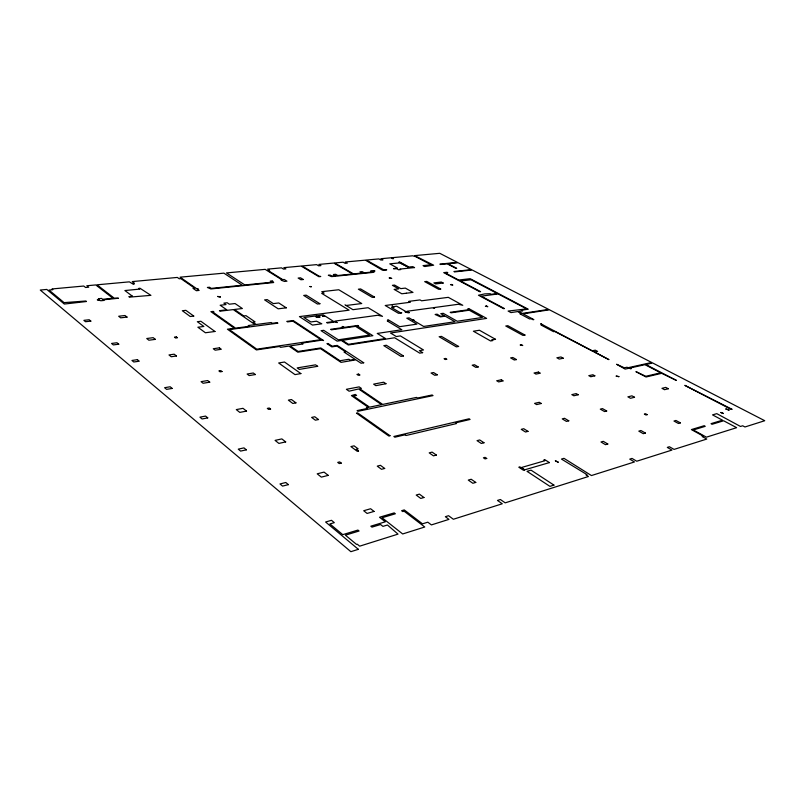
<?xml version="1.0" encoding="UTF-8"?>
<svg xmlns="http://www.w3.org/2000/svg" width="805" height="805" viewBox="0 0 805 805"><rect width="100%" height="100%" fill="white"/><g stroke="black" fill="none" stroke-linecap="round" stroke-linejoin="round"><path stroke-width="1.21" d="M412.492 319.877L414.203 320.219L413.297 320.35M399.954 312.521L401.765 312.843L398.465 313.296L385.233 305.498L410.278 302.257L408.739 301.372L420.029 299.923L421.568 300.798L448.294 297.337L462.774 305.296L458.337 304.27L433.875 307.611L434.66 308.053L433.372 308.235L432.577 307.782L407.028 311.263L409.393 312.642L408.497 312.773L405.841 312.28L405.056 311.817L406.072 311.686L396.704 306.212L393.544 306.635L391.934 306.011L394.058 307.258L391.562 307.591L400.749 312.984M346.13 305.498L361.727 303.535L338.764 289.75L321.769 291.672L324.123 293.111L321.718 293.382L349.088 310.177L299.45 316.607L312.481 325.079L321.809 323.801L316.526 321.195L310.831 321.96L303.948 317.492L314.755 316.083L316.848 317.432L320.159 316.989L317.11 316.808L315.771 315.952L323.379 314.956L324.717 315.812L322.443 316.103L325.482 316.295L333.783 321.557L326.679 322.523L327.454 323.026L335.071 321.98L337.245 322.584L334.91 321.104L377.787 315.258L382.506 316.355L368.116 307.711L352.942 309.684L345.003 304.803M311.203 286.751L309.945 286.5L311.203 286.751M358.346 549.322L350.869 551.687L40.25 290.042L46.801 289.438L64.33 304.059L86.467 301.513L85.833 301L64.088 302.63L48.994 290.062L52.899 289.699L51.993 288.955L83.74 286.037L85.582 287.496L88.681 287.204L86.849 285.755L95.775 284.93L112.911 298.252L102.638 299.299L101.521 298.414L98.381 298.736L99.488 299.611L97.284 299.842L100.927 300.748L104.076 300.426L103.271 299.802L118.496 298.242L114.149 298.122L97.003 284.819L129.343 281.851L133.077 284.125L134.254 284.014L132.986 283.078L134.163 282.978L132.272 281.579L177.321 277.433L179.253 278.782L180.904 278.631L194.679 288.21L193.019 288.371L196.37 290.706L199.127 290.414L197.124 289.025L198.221 288.915L196.45 288.562L180.068 277.182L223.901 273.157L242.275 285.232L211.252 288.381L209.572 287.234L207.398 287.455L210.84 288.955L273.67 282.535L271.949 281.448L272.935 281.348L272.251 280.915L270.269 281.116L271.989 282.203L244.871 284.96L226.467 272.915L265.177 269.363L282.092 279.929L281.116 280.019L281.8 280.452L284.507 281.428L286.942 281.187L284.185 279.466L282.726 279.607L268.156 270.52L269.605 270.379L267.602 269.132L281.509 267.854L283.511 269.091L285.886 268.87L283.873 267.642L301.14 266.053L318.911 276.699L320.762 276.507L319.142 276.185L302.066 265.972L316.627 264.634L318.659 265.821L320.903 265.61L318.881 264.422L333.743 263.054L352.681 273.992L337.768 275.511L335.675 274.284L333.411 274.505L335.504 275.743L331.881 276.105L330.141 275.079L328.319 275.26L331.67 276.618L373.973 272.301L372.212 271.305L374.979 271.023L370.652 270.993L372.413 271.989L364.252 272.815L362.139 271.617L359.976 271.838L362.079 273.036L353.566 273.901L334.618 262.973L343.111 262.199L345.144 263.356L347.307 263.154L345.265 261.997L365.42 260.146L382.566 270.259L386.752 269.836L383.542 269.695L366.255 260.065L378.853 258.908L380.906 260.035L382.949 259.844L380.896 258.717L391.009 257.791L392.719 258.717L393.524 258.647L391.814 257.721L412.693 255.799L415.913 256.785L431.047 264.795L423.058 265.6L424.829 266.536L433.654 265.197L414.625 255.618L439.772 253.313L457.351 262.36L439.862 264.131L440.566 264.493L447.208 263.829L455.902 268.347L456.656 268.276L447.962 263.748L458.055 262.722L471.438 269.615L453.94 271.516L454.664 271.889L472.163 269.987L548.648 309.392L522.183 313.417L518.48 311.465L522.636 310.841L521.459 310.227L528.251 309.211L470.18 278.691L458.649 280.029L445.235 272.915L447.751 272.643L447.027 272.261L443.736 272.623L479.79 291.732L480.565 291.631L460.51 281.015L471.086 279.778L497.329 293.523L491.302 294.318L490.134 293.704L484.811 293.885L478.462 295.234L503.648 308.677L504.433 308.557L481.189 296.17L498.114 293.936L526.671 308.899L508.116 311.062L510.984 312.592L517.706 311.575L521.409 313.537L519.859 313.779L529.62 318.961L531.179 318.72L533.061 319.716L533.836 319.595L523.009 313.859L549.473 309.814L651.698 362.481L627.991 367.734L627.015 367.221L624.358 367.815L616.6 364.273L625.143 369.093L629.339 368.167L630.546 368.801L631.311 368.64L630.094 367.996L645.016 364.675L660.674 372.806L645.811 376.287L635.92 371.638L646.043 376.992L661.66 373.319L676.411 380.423L645.751 364.514L652.664 362.975L764.75 420.713L744.967 426.972L742.683 425.775L740.499 426.459L716.782 413.649L712.526 414.887L722.518 420.19L711.016 423.651L712.143 424.255L723.645 420.784L736.645 427.676L706.438 437.165L693.286 429.961L705.25 426.338L704.123 425.734L691.364 429.578L703.339 436.149L702.151 436.521L706.78 439.057L674.077 449.401L669.408 446.745L667.285 447.409L671.954 450.076L636.735 461.225L632.016 458.417L629.731 459.132L634.451 461.949L591.444 475.554L563.963 458.337L561.457 459.071L587.066 474.688L586.06 475L588.445 476.51L505.198 502.853L500.388 499.513L497.47 500.428L502.27 503.779L453.356 519.255L448.556 515.703L445.356 516.699L448.959 519.376L431.4 524.91L427.797 522.183L422.494 523.834L404.271 509.917L401.604 510.702L402.762 511.588L404.1 511.195L424.758 527.003L402.681 533.967L382.063 517.746L395.376 513.781L394.219 512.896L379.527 517.243L385.323 521.811L370.803 526.188L371.97 527.124L380.584 524.528L382.928 526.379L387.447 525.001L398.012 534.117L359.664 546.172L357.289 544.19L356.545 544.422L345.405 535.164L359.09 531.018L357.933 530.072L342.759 534.651L329.889 523.934L334.306 522.646L331.489 520.312L325.602 522.012L358.346 549.322M553.931 485.103L549.926 486.361L527.013 471.328L531.028 470.15L553.931 485.103M558.197 462.151L555.39 460.842L558.197 462.151M723.393 413.518L720.827 412.462L723.393 413.518M524.447 469.899L523.371 470.211L518.792 467.202L519.869 466.89L524.447 469.899M549.413 462.593L524.709 469.818L521.278 467.564L544.955 460.712L543.818 459.977L544.844 459.685L549.413 462.593M729.048 410.057L725.869 408.99L729.048 410.057M731.906 409.222L731.192 409.433L684.844 385.364L731.906 409.222M374.033 511.427L367.1 513.439L363.699 510.732L370.622 508.74L374.033 511.427M423.953 497.51L420.763 498.436L416.195 495.045L419.385 494.129L423.953 497.51M475.775 482.426L472.847 483.282L468.269 480.092L471.197 479.257L475.775 482.426M607.795 444.008L605.491 444.682L600.973 441.985L603.277 441.331L607.795 444.008M645.409 433.07L643.276 433.684L638.788 431.128L640.931 430.514L645.409 433.07M680.386 422.887L678.394 423.47L673.956 421.035L675.948 420.462L680.386 422.887M486.713 458.458L485.053 458.91L483.403 457.804L485.063 457.351L486.713 458.458M647.17 414.656L645.942 414.988L644.322 414.082L645.55 413.75L647.17 414.656M384.679 468.47L381.5 469.295L377.253 466.135L380.423 465.32L384.679 468.47M436.38 455.087L433.452 455.841L429.186 452.863L432.104 452.118L436.38 455.087M483.996 442.76L481.299 443.454L477.023 440.647L479.72 439.953L483.996 442.76M528 431.369L525.504 432.013L521.238 429.347L523.733 428.713L528 431.369M568.783 420.814L566.468 421.418L562.222 418.882L564.536 418.288L568.783 420.814M606.698 411.003L604.535 411.556L600.309 409.141L602.472 408.598L606.698 411.003M328.219 475.383L321.346 477.124L317.2 473.823L324.063 472.112L328.219 475.383M288.381 484.63L282.555 486.099L279.979 483.956L285.805 482.497L288.381 484.63M634.531 397.268L630.496 398.284L627.9 396.855L631.935 395.849L634.531 397.268M668.311 388.745L664.538 389.69L661.972 388.332L665.745 387.386L668.311 388.745M341.24 463.096L339.247 463.579L337.708 462.402L339.69 461.909L341.24 463.096M358.517 450.981L357.239 451.283L350.91 446.584L354.069 445.839L358.124 448.828L356.223 449.281L358.517 450.981M405.156 434.77L394.863 437.196L393.846 436.481L469.084 418.791L470.1 419.445L455.519 422.887L456.536 423.551L406.173 435.475L405.156 434.77M541.292 403.496L536.643 404.593L534.601 403.386L539.259 402.289L541.292 403.496M578.201 394.762L573.854 395.788L571.832 394.631L576.179 393.605L578.201 394.762M389.992 435.716L388.805 435.998L356.454 413.126L357.631 412.885L389.992 435.716M618.894 376.639L616.238 376.116L618.894 376.639M594.835 375.834L590.759 376.74L588.807 375.663L592.883 374.768L594.835 375.834M246.35 449.844L240.604 451.102L238.25 449.14L243.985 447.882L246.35 449.844M285.684 441.915L278.882 443.414L275.069 440.385L281.861 438.906L285.684 441.915M608.801 359.573L554.705 331.459L553.538 331.66L541.04 325.019L542.59 324.767L540.678 323.751L592.218 350.789L595.277 350.175L597.592 351.403L594.523 352.006L608.801 359.573M368.418 407.39L366.315 407.833L367.261 408.487L357.098 410.61L358.044 411.275L433.05 395.597L432.094 394.983L417.533 398.022L416.577 397.398L382.717 404.422L359.724 388.755L361.415 388.423L359.151 386.883L346.371 389.308L349.088 391.19L358.597 388.966L381.59 404.663L369.575 407.159L353.476 396.01L356.635 395.386L355.257 394.43L351.403 395.597L368.418 407.39M501.374 379.789L496.705 380.755L498.617 381.902L503.276 380.926L501.374 379.789M538.434 372.091L534.067 372.997L535.969 374.094L540.336 373.178L538.434 372.091M318.508 419.536L315.369 420.19L311.616 417.413L314.755 416.759L318.508 419.536M563.289 358.245L559.203 359.06L556.879 357.782L560.964 356.977L563.289 358.245M270.591 409.041L268.639 409.423L267.3 408.397L269.252 408.014L270.591 409.041M207.75 417.886L202.085 418.972L199.912 417.161L205.577 416.084L207.75 417.886M385.967 383.723L375.875 385.655L373.601 384.136L383.683 382.214L385.967 383.723M246.521 411.103L239.799 412.391L236.278 409.604L242.989 408.326L246.521 411.103M437.246 374.828L434.74 375.301L431.078 373.017L433.583 372.544L437.246 374.828M478.2 366.939L475.866 367.392L472.203 365.198L474.537 364.756L478.2 366.939M516.468 359.573L514.284 359.996L510.622 357.903L512.805 357.49L516.468 359.573M295.948 402.862L292.829 403.466L288.351 400.135L291.47 399.542L295.948 402.862M358.607 374.114L356.957 374.406L358.285 375.291L359.936 374.999L358.607 374.114M445.517 358.456L444.088 358.708L445.427 359.523L446.856 359.261L445.517 358.456M521.409 344.781L520.161 345.003L522.747 345.526L521.409 344.781M495.518 339.308L491.654 339.972L492.741 340.585L490.587 340.958L473.4 331.227L479.428 330.251L495.518 339.308M300.879 373.59L294.992 374.607L278.651 362.975L284.507 362.029L300.879 373.59M363.719 362.783L361.053 363.246L355.891 359.855L341.038 362.361L320.531 348.656L297.84 352.188L288.945 346.08L280.603 347.327L279.405 346.492L256.423 349.934L227.433 329.205L234.386 328.299L210.91 311.666L213.194 311.394L213.899 311.897L212.762 312.028L235.533 328.138L249.349 326.327L248.232 325.542L255.105 324.636L233.289 309.603L220.137 311.163L219.433 310.66L226.728 309.794L220.168 305.246L225.994 304.582L223.891 303.123L227.191 302.75L229.304 304.199L235.06 303.545L242.365 308.526L234.396 309.472L243.804 315.952L246.018 315.681L255.074 321.889L252.851 322.181L256.221 324.496L271.245 322.523L272.372 323.288L277.131 322.664L277.886 323.167L229.345 329.587L256.805 349.189L320.883 339.65L292.899 321.185L287.576 321.889L286.811 321.386L293.201 320.541L323.56 340.545L321.688 340.173L301.774 343.151L302.982 343.966L290.062 345.909L298.142 351.453L320.803 347.941L339.992 360.751L348.937 359.261L350.215 360.107L355.035 359.292L344.047 352.067L345.647 351.815L336.933 346.1L331.861 346.885L326.951 343.654L328.027 343.483L332.113 346.18L337.164 345.395L363.719 362.783M403.446 355.951L400.94 356.384L383.834 345.657L386.34 345.254L403.446 355.951M422.635 352.65L419.727 353.154L394.631 337.758L348.283 344.993L341.31 340.475L337.124 341.119L321.084 330.684L323.701 330.312L338.342 339.811L369.535 335.101L355.558 326.357L331.419 329.809L330.664 329.315L343.715 327.464L342.135 326.458L344.731 327.323L357.722 325.472L358.517 325.965L357.531 326.106L372.876 335.685L342.356 340.324L348.505 344.299L385.484 338.543L377.253 333.441L401.836 329.738L387.286 320.974L388.694 320.772L387.507 320.048L388.443 319.917L399.713 326.679L416.879 324.143L406.797 318.196L409.081 317.874L423.661 326.448L455.006 321.728L445.215 316.174L440.436 316.868L435.143 314.463L437.105 314.181L440.506 316.274L444.41 315.711L440.788 313.658L443.223 313.316L457.24 321.245L482.376 317.462L469.214 310.217L451.072 312.803L450.216 312.32L468.289 309.754L469.124 309.351L467.916 308.687L468.741 308.577L486.623 318.398L390.506 333.008L396.291 336.54L400.387 335.906L423.49 349.964L419.385 350.658L422.635 352.65M458.609 346.462L456.324 346.854L439.148 336.742L441.432 336.379L458.609 346.462M524.961 335.051L522.928 335.393L505.761 326.005L507.804 325.683L524.961 335.051M317.663 366.305L299.289 369.404L297.176 367.915L315.55 364.846L317.663 366.305M172.169 388.433L166.595 389.368L164.592 387.698L170.167 386.772L172.169 388.433M209.733 382.164L203.102 383.271L201.069 381.651L207.69 380.554L209.733 382.164M255.376 374.536L249.168 375.573L247.105 374.023L253.303 372.997L255.376 374.536M221.999 371.538L220.087 371.84L218.88 370.914L220.791 370.612L221.999 371.538M176.446 355.981L171.234 356.736L168.97 354.945L174.182 354.19L176.446 355.981M137.414 359.664L131.929 360.459L133.791 361.998L139.275 361.204L137.414 359.664M219.383 347.851L213.255 348.736L215.177 350.175L221.315 349.279L219.383 347.851M486.602 306.061L485.405 306.232L487.8 306.705L486.602 306.061M118.748 344.208L113.324 344.922L111.553 343.453L116.977 342.749L118.748 344.208M155.345 339.368L148.875 340.223L146.721 338.513L153.181 337.667L155.345 339.368M214.965 331.489L205.406 332.757L197.889 327.222L203.856 326.458L197.346 321.708L200.898 321.265L214.965 331.489M176.335 336.923L174.454 337.174L175.55 338.009L177.432 337.768L176.335 336.923M286.268 307.832L278.188 308.818L264.614 299.893L267.22 299.601L273.328 303.606L278.782 302.962L286.268 307.832M319.907 303.737L317.442 304.038L303.716 295.435L306.172 295.153L319.907 303.737M374.526 297.095L372.252 297.367L358.376 289.196L360.64 288.945L374.526 297.095M406.344 293.221L401.806 293.775L394.148 289.408L398.686 288.874L392.407 285.322L394.561 285.071L400.83 288.623L405.318 288.099L412.985 292.406L406.344 293.221M440.697 289.035L438.655 289.287L424.688 281.639L426.72 281.408L440.697 289.035M451.686 284.487L450.498 284.628L452.813 285.081L451.686 284.487M193.753 316.073L190.222 316.496L182.333 310.74L185.854 310.338L193.753 316.073M443.173 283.038L435.736 283.903L433.885 282.897L441.321 282.032L443.173 283.038M90.834 321.115L85.501 321.718L83.861 320.35L89.184 319.746L90.834 321.115M127.039 317.1L120.67 317.834L118.657 316.234L125.017 315.51L127.039 317.1M220.369 296.985L217.692 296.451L220.369 296.985M391.643 278.409L389.288 277.936L391.643 278.409M132.463 296.26L128.84 296.632L129.484 297.125L150.907 295.355L139.99 288.26L138.812 288.381L139.778 289.096L124.906 290.545L132.463 296.26M414.535 267.582L399.803 269.081L400.689 269.564L398.636 269.776L396.875 268.81L393.504 268.689L397.459 268.065L389.771 263.849L399.703 262.893L408.175 267.099L398.918 262.078L399.723 262.007L408.97 267.019L412.774 266.636L414.535 267.582M303.294 279.516L300.919 279.758L298.142 278.057L300.527 277.816L303.294 279.516"/></g></svg>
